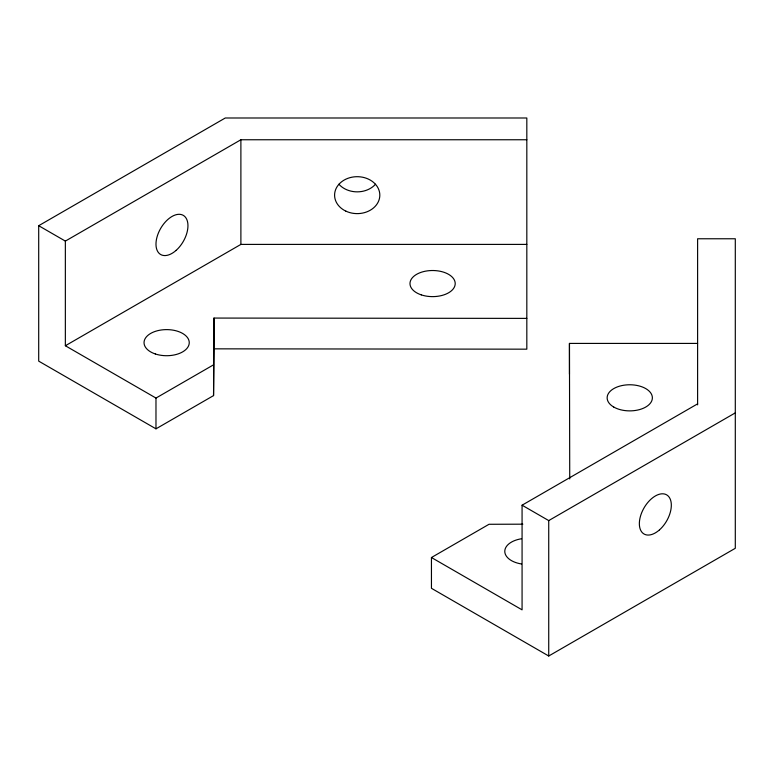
<?xml version="1.0" encoding="UTF-8"?>
<svg xmlns="http://www.w3.org/2000/svg" width="774" height="774" viewBox="0 0 774 774"><rect width="100%" height="100%" fill="white"/><g stroke="black" fill="none" stroke-linecap="round" stroke-linejoin="round"><path stroke-width="1.16" d="M213.547 395.601L213.982 348.842L526.823 349.171L526.823 117.996L225.273 117.996L38.7 225.708L38.7 361.129L155.98 428.835L213.547 395.601L213.982 318.066L526.823 318.385M38.7 225.708L65.355 241.101L240.888 139.755L526.823 139.755M65.355 241.101L65.355 345.746L240.888 244.4L526.823 244.4M65.355 345.746L155.98 398.059L213.547 364.825M697.606 404.87L697.606 238.769L735.3 238.769L735.3 548.292L548.727 656.004L431.447 588.298L431.447 557.522L489.023 524.279L522.837 524.182M431.447 557.522L522.073 609.844L522.073 505.199L697.606 403.854M522.073 505.199L548.727 520.592L735.3 412.871M569.451 374.19L569.451 343.414L697.606 343.414M569.451 343.414L569.732 478.951M548.727 520.592L548.727 656.004M240.888 139.755L240.888 244.4M213.982 318.066L213.982 348.842M155.98 398.059L155.98 428.835M375.506 184.241A22.62 18.47 0 0 1 338.906 184.241M521.55 563.975A22.62 13.061 0 0 1 504.783 551.369A22.62 13.061 0 0 1 521.55 538.752M155.332 353.97A22.62 13.061 0 0 0 189.253 342.659A22.62 13.061 0 0 0 155.332 331.359A22.62 13.061 0 0 0 155.332 353.97M421.279 294.875A22.62 13.061 0 0 0 455.209 283.574A22.62 13.061 0 0 0 421.279 272.264A22.62 13.061 0 0 0 421.279 294.875M176.104 250.389A22.62 13.061 -60 0 0 183.274 215.356A22.62 13.061 -60 0 0 156.522 239.089A22.62 13.061 -60 0 0 176.104 250.389M345.891 211.147A22.62 18.47 0 0 0 379.821 195.154A22.62 18.47 0 0 0 345.891 179.162A22.62 18.47 0 0 0 345.891 211.147M659.477 529.88A22.62 13.061 -60 0 0 666.646 494.847A22.62 13.061 -60 0 0 639.895 518.57A22.62 13.061 -60 0 0 659.477 529.88M613.763 407.056A22.62 13.061 0 0 0 651.602 401.203A22.62 13.061 0 0 0 623.902 385.21A22.62 13.061 0 0 0 613.763 407.056"/></g></svg>
